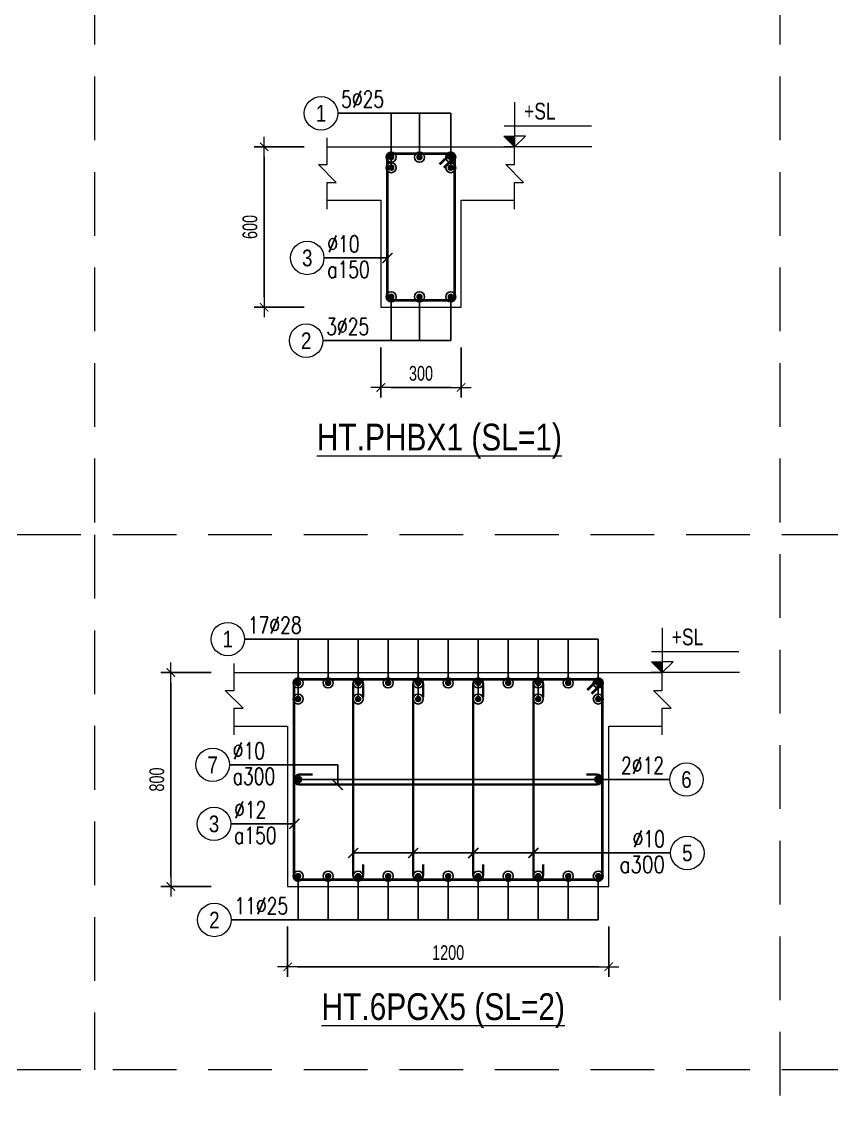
# Model space of a CAD drawing. Header units: millimetres. Extents: x 225489 to 327520, y -235866 to -221866.
# Drawn here: x 314440 to 317466, y -230006 to -225947 of the extents above; entities that cross this region are included whole.
import ezdxf
from ezdxf.enums import TextEntityAlignment as Align

# ---------------------------------------------------------------- set-up
doc = ezdxf.new("R2010")
doc.units = ezdxf.units.MM
doc.header["$PDMODE"] = 3
doc.linetypes.add('HIDDEN2', pattern=[4.7625, 3.175, -1.5875])
doc.layers.get('0').update_dxf_attribs({"lineweight": 20})
doc.layers.get('Defpoints').update_dxf_attribs({"color": 151, "lineweight": 9})
for name, color, linetype, lineweight in [('NDC_S_ANNO', 7, 'Continuous', 20), ('NDC_S_CONTINUOUS', 3, 'Continuous', 20), ('NDC_S_DIM', 1, 'Continuous', 15), ('NDC_S_HIDDEN', 8, 'HIDDEN2', 13), ('NDC_S_REBAR', 4, 'Continuous', 35), ('NDC_S_STIRRUP', 4, 'Continuous', 40), ('NDC_S_TEXT SYMBOL', 7, 'Continuous', 20), ('NDC_S_THIN LINE', 8, 'Continuous', 9), ('NDC_S_VN TEXT', 7, 'Continuous', 20)]:
    doc.layers.add(name, color=color, linetype=linetype, lineweight=lineweight)
doc.styles.add('ARIAL', font='arial.ttf', dxfattribs={"width": 0.8})
doc.styles.add('NDC_ANNO', font='', dxfattribs={"width": 0.8})
doc.styles.add('NDC_DIM', font='', dxfattribs={"width": 0.75})
doc.styles.add('NDC_EN TXT', font='romans.shx', dxfattribs={"width": 0.8})
doc.styles.get('NDC_ANNO').set_extended_font_data('Dotum')
doc.styles.get('NDC_DIM').set_extended_font_data('Dotum')
doc.dimstyles.new('NDC_dim_25', dxfattribs={"dimscale": 25, "dimtxt": 2.2, "dimasz": 1.5, "dimexe": 1.5, "dimexo": 2.5, "dimgap": 1, "dimtad": 1, "dimdec": 0, "dimzin": 0, "dimdsep": 46, "dimtxsty": 'NDC_DIM', "dimblk": 'DIMMARK', "dimcen": 0.09, "dimdle": 1.2, "dimclrd": 1, "dimclre": 1, "dimclrt": 3, "dimadec": 0, "dimazin": 0, "dimtfac": 1, "dimtdec": 0, "dimtix": 1, "dimtofl": 0, "dimtmove": 0, "dimatfit": 3, "dimfxl": 6, "dimfxlon": 1, "dimtolj": 1, "dimtzin": 0, "dimarcsym": 0})

# ---------------------------------------------------------------- blocks, each defined once
blk = doc.blocks.new('kata_block_TD')
at = {"color": 6, "linetype": 'ByBlock', "lineweight": -2, "style": 'ARIAL', "width": 0.8}
blk.add_attdef('SECTDET2', text='', height=5, dxfattribs=at).set_placement((0, 7.97), align=Align.CENTER)
at = {"color": 0, "linetype": 'ByBlock', "lineweight": -2, "style": 'ARIAL', "width": 0.8}
blk.add_attdef('SECTDET1', text='', height=5, dxfattribs=at).set_placement((0, 1.47), align=Align.CENTER)
at = {"color": 3, "lineweight": 25, "style": 'ARIAL', "width": 0.8}
blk.add_attdef('SSCALE', text='', height=2.5, dxfattribs=at).set_placement((0, -4), align=Align.CENTER)
blk = doc.blocks.new('kata_block_CT')
at = {"layer": 'NDC_S_ANNO'}
blk.add_hatch(color=3, dxfattribs=at).paths.add_polyline_path([(0, 1.6), (-1.61, 1.6), (0, 0)])
at = {"layer": 'NDC_S_ANNO', "ltscale": 50}
h = blk.add_hatch(dxfattribs=at)
h.set_pattern_fill('ANSI31', color=256, scale=1.406, style=0)
h.paths.add_polyline_path([(0, 1.6), (0, 0), (1.61, 1.6)])
for p, q in [((-1.59, 3.14), (11.47, 3.14)), ((11.56, 0), (-1.64, 0))]:
    blk.add_line(p, q, dxfattribs=at)
for points in [[(0, 6.69), (0, 0)], [(0, 0), (-1.61, 1.6), (0, 1.6)], [(0, 0), (1.61, 1.6), (0, 1.6)]]:
    blk.add_lwpolyline(points, dxfattribs=at)
at = {"layer": 'NDC_S_ANNO', "color": 8, "ltscale": 50}
blk.add_lwpolyline([(0, 0), (-1.61, 1.6), (0, 1.6)], dxfattribs=at)
at = {"layer": 'NDC_S_TEXT SYMBOL', "color": 3, "style": 'NDC_ANNO', "width": 0.8}
blk.add_attdef('CT', (1.41, 4.07), '', height=2.5, dxfattribs=at)
blk = doc.blocks.new('DIMMARK')
at = {"layer": 'NDC_S_DIM', "color": 1}
blk.add_line((-1.5, 0), (1, 0), dxfattribs=at)
at = {"layer": 'NDC_S_DIM', "color": 2, "const_width": 0.1}
blk.add_lwpolyline([(-0.42, -0.42), (0.42, 0.42)], dxfattribs=at)
blk = doc.blocks.new('*D368')
at = {"layer": 'Defpoints', "color": 0, "transparency": 16777216}
for p in [(315782.5, -227014.7), (316082.5, -227014.7), (316082.5, -227314.7)]:
    blk.add_point(p, dxfattribs=at)
at = {"layer": 'NDC_S_DIM', "color": 1, "lineweight": -2, "transparency": 16777216}
for p, q in [((315782.5, -227164.7), (315782.5, -227352.2)), ((316082.5, -227164.7), (316082.5, -227352.2)), ((315820, -227314.7), (316045, -227314.7))]:
    blk.add_line(p, q, dxfattribs=at)
at = {"layer": 'NDC_S_DIM', "color": 1, "lineweight": -2, "transparency": 16777216, "xscale": 37.5, "yscale": 37.5, "zscale": 37.5, "rotation": 180}
blk.add_blockref('DIMMARK', (315782.5, -227314.7), dxfattribs=at)
at = {"layer": 'NDC_S_DIM', "color": 1, "lineweight": -2, "transparency": 16777216, "xscale": 37.5, "yscale": 37.5, "zscale": 37.5}
blk.add_blockref('DIMMARK', (316082.5, -227314.7), dxfattribs=at)
at = {"layer": 'NDC_S_DIM', "color": 3, "transparency": 16777216, "insert": (315932.5, -227262.2), "char_height": 55, "attachment_point": 5, "style": 'NDC_DIM'}
blk.add_mtext('\\A1;300', dxfattribs=at)
blk = doc.blocks.new('*D369')
at = {"layer": 'Defpoints', "color": 0, "transparency": 16777216}
for p in [(315852.2, -226414.7), (315346.2, -227014.7), (315852.2, -227014.7)]:
    blk.add_point(p, dxfattribs=at)
at = {"layer": 'NDC_S_DIM', "color": 1, "lineweight": -2, "transparency": 16777216}
for p, q in [((315496.2, -226414.7), (315308.7, -226414.7)), ((315346.2, -226452.2), (315346.2, -226977.2)), ((315496.2, -227014.7), (315308.7, -227014.7))]:
    blk.add_line(p, q, dxfattribs=at)
at = {"layer": 'NDC_S_DIM', "color": 1, "lineweight": -2, "transparency": 16777216, "xscale": 37.5, "yscale": 37.5, "zscale": 37.5}
for p, rotation in [((315346.2, -226414.7), 90), ((315346.2, -227014.7), 270)]:
    blk.add_blockref('DIMMARK', p, dxfattribs=dict(at, rotation=rotation))
at = {"layer": 'NDC_S_DIM', "color": 3, "transparency": 16777216, "insert": (315293.6, -226714.7), "char_height": 55, "attachment_point": 5, "rotation": 90, "style": 'NDC_DIM'}
blk.add_mtext('\\A1;600', dxfattribs=at)
blk = doc.blocks.new('kata_block_THEP')
at = {"layer": 'NDC_S_REBAR', "color": 0}
for p, q in [((-0.5, 0), (0.5, 0)), ((-0.35, 0.35), (0.35, -0.35)), ((0.35, 0.35), (-0.35, -0.35)), ((0, 0.5), (0, -0.5))]:
    blk.add_line(p, q, dxfattribs=at)
at = {"layer": 'NDC_S_REBAR', "color": 0, "const_width": 0.0833}
blk.add_lwpolyline([(-0.5, 0, 1), (0.5, 0, 1), (-0.5, 0, 1)], format="xyb", dxfattribs=at)
blk = doc.blocks.new('*U11')
blk.add_circle((-2.5, 0), 2.5)
at = {"layer": 'NDC_S_VN TEXT', "color": 3, "style": 'NDC_EN TXT', "width": 0.75}
blk.add_attdef('DK1', (0.5, 0.85), '', height=2.5, dxfattribs=at)
at = {"layer": 'NDC_S_VN TEXT', "color": 7, "style": 'ARIAL', "width": 0.8}
blk.add_attdef('SH2', text='', height=2.5, dxfattribs=at).set_placement((-2.5, 0), align=Align.MIDDLE)
blk = doc.blocks.new('*U12')
blk.add_circle((-2.5, 0), 2.5)
at = {"layer": 'NDC_S_VN TEXT', "color": 3, "style": 'NDC_EN TXT', "width": 0.75}
for tag, p in [('DK1', (0.5, 0.85)), ('KC1', (0.5, -2.97))]:
    blk.add_attdef(tag, p, '', height=2.5, dxfattribs=at)
at = {"layer": 'NDC_S_VN TEXT', "color": 7, "style": 'ARIAL', "width": 0.8}
blk.add_attdef('SH2', text='', height=2.5, dxfattribs=at).set_placement((-2.5, 0), align=Align.MIDDLE)
blk = doc.blocks.new('*D430')
at = {"layer": 'Defpoints', "color": 0, "transparency": 16777216}
for p in [(315434.1, -229180.5), (316634.1, -229180.5), (316634.1, -229480.5)]:
    blk.add_point(p, dxfattribs=at)
at = {"layer": 'NDC_S_DIM', "color": 1, "lineweight": -2, "transparency": 16777216}
for p, q in [((315434.1, -229330.5), (315434.1, -229518)), ((316634.1, -229330.5), (316634.1, -229518)), ((315471.6, -229480.5), (316596.6, -229480.5))]:
    blk.add_line(p, q, dxfattribs=at)
at = {"layer": 'NDC_S_DIM', "color": 1, "lineweight": -2, "transparency": 16777216, "xscale": 37.5, "yscale": 37.5, "zscale": 37.5, "rotation": 180}
blk.add_blockref('DIMMARK', (315434.1, -229480.5), dxfattribs=at)
at = {"layer": 'NDC_S_DIM', "color": 1, "lineweight": -2, "transparency": 16777216, "xscale": 37.5, "yscale": 37.5, "zscale": 37.5}
blk.add_blockref('DIMMARK', (316634.1, -229480.5), dxfattribs=at)
at = {"layer": 'NDC_S_DIM', "color": 3, "transparency": 16777216, "insert": (316034.1, -229427.9), "char_height": 55, "attachment_point": 5, "style": 'NDC_DIM'}
blk.add_mtext('\\A1;1200', dxfattribs=at)
blk = doc.blocks.new('*U15')
blk.add_circle((2.5, 0), 2.5)
at = {"layer": 'NDC_S_VN TEXT', "color": 3, "style": 'NDC_EN TXT'}
for tag, width, p in [('DK2', 0.75, (-0.85, 0.85)), ('KC2', 0.8, (-0.85, -2.97))]:
    blk.add_attdef(tag, text='', height=2.5, dxfattribs=dict(at, width=width)).set_placement(p, align=Align.RIGHT)
at = {"layer": 'NDC_S_VN TEXT', "color": 7, "style": 'ARIAL', "width": 0.8}
blk.add_attdef('SH3', text='', height=2.5, dxfattribs=at).set_placement((2.5, 0), align=Align.MIDDLE)
blk = doc.blocks.new('*D431')
at = {"layer": 'Defpoints', "color": 0, "transparency": 16777216}
for p in [(315503.8, -228380.5), (314997.8, -229180.5), (315503.8, -229180.5)]:
    blk.add_point(p, dxfattribs=at)
at = {"layer": 'NDC_S_DIM', "color": 1, "lineweight": -2, "transparency": 16777216}
for p, q in [((315147.8, -228380.5), (314960.3, -228380.5)), ((314997.8, -228418), (314997.8, -229143)), ((315147.8, -229180.5), (314960.3, -229180.5))]:
    blk.add_line(p, q, dxfattribs=at)
at = {"layer": 'NDC_S_DIM', "color": 1, "lineweight": -2, "transparency": 16777216, "xscale": 37.5, "yscale": 37.5, "zscale": 37.5}
for p, rotation in [((314997.8, -228380.5), 90), ((314997.8, -229180.5), 270)]:
    blk.add_blockref('DIMMARK', p, dxfattribs=dict(at, rotation=rotation))
at = {"layer": 'NDC_S_DIM', "color": 3, "transparency": 16777216, "insert": (314945.3, -228780.5), "char_height": 55, "attachment_point": 5, "rotation": 90, "style": 'NDC_DIM'}
blk.add_mtext('\\A1;800', dxfattribs=at)
blk = doc.blocks.new('*U10')
blk.add_circle((2.5, 0), 2.5)
at = {"layer": 'NDC_S_VN TEXT', "color": 3, "style": 'NDC_EN TXT', "width": 0.75}
blk.add_attdef('DK2', text='', height=2.5, dxfattribs=at).set_placement((-0.85, 0.85), align=Align.RIGHT)
at = {"layer": 'NDC_S_VN TEXT', "color": 7, "style": 'ARIAL', "width": 0.8}
blk.add_attdef('SH3', text='', height=2.5, dxfattribs=at).set_placement((2.5, 0), align=Align.MIDDLE)

msp = doc.modelspace()

# ---------------------------------------------------------------- linework, layer by layer
at = {"layer": 'NDC_S_CONTINUOUS'}
for points in [[(315582.5, -226414.7), (315782.5, -226414.7), (315782.5, -226414.7), (316082.5, -226414.7), (316082.5, -226414.7), (316282.5, -226414.7)], [(315582.5, -226614.7), (315782.5, -226614.7), (315782.5, -227014.7), (316082.5, -227014.7), (316082.5, -226614.7), (316282.5, -226614.7)], [(315234.1, -228380.5), (315434.1, -228380.5), (315434.1, -228380.5), (316634.1, -228380.5), (316634.1, -228380.5), (316834.1, -228380.5)], [(315234.1, -228580.5), (315434.1, -228580.5), (315434.1, -229180.5), (316634.1, -229180.5), (316634.1, -228580.5), (316834.1, -228580.5)]]:
    msp.add_lwpolyline(points, dxfattribs=at)
at = {"layer": 'NDC_S_HIDDEN', "ltscale": 75}
for p, q in [((314712.4, -221865.9), (314712.4, -227865.9)), ((317273.9, -221865.9), (317273.9, -235865.9)), ((327520, -227865.9), (309589.4, -227865.9)), ((314712.4, -227865.9), (314712.4, -229865.9)), ((327520, -229865.9), (309589.4, -229865.9))]:
    msp.add_line(p, q, dxfattribs=at)
at = {"layer": 'NDC_S_REBAR'}
for points in [[(315715.8, -228472.8), (315715.8, -228423.9, 1), (315679, -228423.9), (315679, -229137, 1), (315715.8, -229137), (315715.8, -229097.8, -0.414214)], [(315940.5, -228472.8), (315940.5, -228423.9, 1), (315903.6, -228423.9), (315903.6, -229137, 1), (315940.5, -229137), (315940.5, -229097.8, -0.414214)], [(316164.9, -228472.8), (316164.9, -228423.9, 1), (316128, -228423.9), (316128, -229137, 1), (316164.9, -229137), (316164.9, -229097.8, -0.414214)], [(316389.3, -228472.8), (316389.3, -228423.9, 1), (316352.4, -228423.9), (316352.4, -229137, 1), (316389.3, -229137), (316389.3, -229097.8, -0.414214)], [(315526.5, -228762), (315477.6, -228762, 1), (315477.6, -228798.9), (316590.7, -228798.9, 1), (316590.7, -228762), (316551.4, -228762, -0.414214)]]:
    msp.add_lwpolyline(points, format="xyb", dxfattribs=at)
at = {"layer": 'NDC_S_STIRRUP'}
for points in [[(316003.5, -226479.7), (316043.5, -226439.7, -0.414214), (316057.5, -226453.7), (316057.5, -226975.7, -0.414214), (316043.5, -226989.7), (315821.5, -226989.7, -0.414214), (315807.5, -226975.7), (315807.5, -226453.7, -0.414214), (315821.5, -226439.7), (316043.5, -226439.7, -0.414214), (316057.5, -226453.7), (316017.5, -226493.7)], [(316555.1, -228445.5), (316595.1, -228405.5, -0.414214), (316609.1, -228419.5), (316609.1, -229141.5, -0.414214), (316595.1, -229155.5), (315473.1, -229155.5, -0.414214), (315459.1, -229141.5), (315459.1, -228419.5, -0.414214), (315473.1, -228405.5), (316595.1, -228405.5, -0.414214), (316609.1, -228419.5), (316569.1, -228459.5)]]:
    msp.add_lwpolyline(points, format="xyb", dxfattribs=at)
at = {"layer": 'NDC_S_THIN LINE'}
for points in [[(315582.5, -226648), (315582.5, -226548), (315615.8, -226548), (315549.2, -226481.4), (315582.5, -226481.4), (315582.5, -226381.4)], [(316282.5, -226648), (316282.5, -226548), (316315.8, -226548), (316249.2, -226481.4), (316282.5, -226481.4), (316282.5, -226381.4)], [(315234.1, -228613.8), (315234.1, -228513.8), (315267.5, -228513.8), (315200.8, -228447.1), (315234.1, -228447.1), (315234.1, -228347.1)], [(316834.1, -228613.8), (316834.1, -228513.8), (316867.5, -228513.8), (316800.8, -228447.1), (316834.1, -228447.1), (316834.1, -228347.1)]]:
    msp.add_lwpolyline(points, dxfattribs=at)

# ---------------------------------------------------------------- block references
at = {"layer": 'NDC_S_REBAR', "xscale": 22, "yscale": 22, "zscale": 22}
for p in [(315821.5, -226453.7), (316043.5, -226453.7), (315821.5, -226493), (316043.5, -226493), (315821.5, -226975.7), (315927, -226975.7), (315473.1, -228419.5), (315585.3, -228419.5), (315697.5, -228419.5), (315809.7, -228419.5), (315921.9, -228419.5), (316034.1, -228419.5), (316146.3, -228419.5), (316258.5, -228419.5), (316370.7, -228419.5), (316482.9, -228419.5), (316595.1, -228419.5), (315473.1, -228479.5), (315697.5, -228479.5), (315921.9, -228479.5), (316146.3, -228479.5), (316370.7, -228479.5), (316595.1, -228479.5), (315473.1, -228780.5), (316595.1, -228780.5), (315473.1, -229141.5), (315585.3, -229141.5), (315697.5, -229141.5), (315809.7, -229141.5), (315921.9, -229141.5), (316034.1, -229141.5), (316146.3, -229141.5), (316258.5, -229141.5), (316370.7, -229141.5), (316482.9, -229141.5), (316595.1, -229141.5)]:
    msp.add_blockref('kata_block_THEP', p, dxfattribs=at)
at = {"layer": 'NDC_S_REBAR', "xscale": -22, "yscale": 22, "zscale": 22, "rotation": 180}
for p in [(315927, -226453.7), (316043.5, -226975.7)]:
    msp.add_blockref('kata_block_THEP', p, dxfattribs=at)
at = {"layer": 'NDC_S_THIN LINE', "xscale": 25, "yscale": 25, "zscale": 25}
for name, p, values in [('*U11', (315621.5, -226289.7), {'SH2': '1', 'DK1': '5%%c25'}), ('*U12', (315570, -226830.5), {'SH2': '3', 'DK1': '%%c10', 'KC1': 'a150'}), ('*U11', (315566, -227139.7), {'SH2': '2', 'DK1': '3%%c25'}), ('*U11', (315273.1, -228255.5), {'SH2': '1', 'DK1': '17%%c28'}), ('*U12', (315216.6, -228725.5), {'SH2': '7', 'DK1': '%%c10', 'KC1': 'a300'}), ('*U10', (316862, -228780.5), {'SH3': '6', 'DK2': '2%%c12'}), ('*U12', (315221.6, -228946.3), {'SH2': '3', 'DK1': '%%c12', 'KC1': 'a150'}), ('*U15', (316865.2, -229055.1), {'SH3': '5', 'DK2': '%%c10', 'KC2': 'a300'}), ('*U11', (315222.8, -229305.5), {'SH2': '2', 'DK1': '11%%c25'})]:
    msp.add_blockref(name, p, dxfattribs=at).add_auto_attribs(values)
at = {"layer": 'NDC_S_VN TEXT', "xscale": 25, "yscale": 25, "zscale": 25}
for p in [(316282.5, -226414.7), (316834.1, -228380.5)]:
    msp.add_blockref('kata_block_CT', p, dxfattribs=at).add_auto_attribs({'CT': '+SL'})
at = {"layer": 'NDC_S_VN TEXT'}
ref = msp.add_blockref('kata_block_TD', (316001.1, -227579.6), dxfattribs=dict(at, xscale=20, yscale=20, zscale=20))
ref.add_attrib('SECTDET1', '%%uHT.PHBX1 (SL=1)', dxfattribs={"layer": '0', "color": 0, "linetype": 'ByBlock', "lineweight": -2, "height": 100, "style": 'ARIAL', "width": 0.8}).set_placement((316001.1, -227550.2), align=Align.CENTER)
ref = msp.add_blockref('kata_block_TD', (316015.6, -229709), dxfattribs=dict(at, xscale=20, yscale=20, zscale=20))
ref.add_attrib('SECTDET1', '%%UHT.6PGX5 (SL=2)', dxfattribs={"layer": '0', "color": 0, "linetype": 'ByBlock', "lineweight": -2, "height": 100, "style": 'ARIAL', "width": 0.8}).set_placement((316015.6, -229679.6), align=Align.CENTER)

# ---------------------------------------------------------------- dimensions: what is measured, and where the dimension line sits
at = {"layer": 'NDC_S_DIM'}
for base, p1, p2, picture, middle in [((315346.2, -227014.7), (315852.2, -226414.7), (315852.2, -227014.7), '*D369', (315293.6, -226714.7)), ((314997.8, -229180.5), (315503.8, -228380.5), (315503.8, -229180.5), '*D431', (314945.3, -228780.5))]:
    dim = msp.add_linear_dim(base=base, p1=p1, p2=p2, angle=270, dimstyle='NDC_dim_25', dxfattribs=at)
    dim.commit()
    dim.dimension.update_dxf_attribs({"geometry": picture, "text_midpoint": middle})
for base, p1, p2, picture, middle in [((316082.5, -227314.7), (315782.5, -227014.7), (316082.5, -227014.7), '*D368', (315932.5, -227262.2)), ((316634.1, -229480.5), (315434.1, -229180.5), (316634.1, -229180.5), '*D430', (316034.1, -229427.9))]:
    dim = msp.add_linear_dim(base=base, p1=p1, p2=p2, dimstyle='NDC_dim_25', dxfattribs=at)
    dim.commit()
    dim.dimension.update_dxf_attribs({"geometry": picture, "text_midpoint": middle})

# ---------------------------------------------------------------- leaders
at = {"layer": 'NDC_S_THIN LINE'}
for points, override in [([(315821.5, -226453.7), (315821.5, -226289.7), (315621.5, -226289.7)], {"dimldrblk": 'DotBlank'}), ([(315927, -226453.7), (315927, -226289.7), (315621.5, -226289.7)], {"dimldrblk": 'DotBlank'}), ([(315821.5, -226493), (315821.5, -226289.7), (315621.5, -226289.7)], {"dimldrblk": 'DotBlank'}), ([(316043.5, -226453.7), (316043.5, -226289.7), (315738, -226289.7)], {"dimldrblk": 'DotBlank'}), ([(316043.5, -226493), (316043.5, -226289.7), (315843.5, -226289.7)], {"dimldrblk": 'DotBlank'}), ([(315807.5, -226830.5), (315570, -226830.5)], {"dimldrblk": 'ArchTick'}), ([(315821.5, -226975.7), (315821.5, -227139.7), (315566, -227139.7)], {"dimldrblk": 'DotBlank'}), ([(315927, -226975.7), (315927, -227139.7), (315566, -227139.7)], {"dimldrblk": 'DotBlank'}), ([(316043.5, -226975.7), (316043.5, -227139.7), (315621.5, -227139.7)], {"dimldrblk": 'DotBlank'}), ([(315473.1, -228419.5), (315473.1, -228255.5), (315273.1, -228255.5)], {"dimldrblk": 'DotBlank'}), ([(316595.1, -228419.5), (316595.1, -228255.5), (315273.1, -228255.5)], {"dimldrblk": 'DotBlank'}), ([(315473.1, -228479.5), (315473.1, -228255.5), (315273.1, -228255.5)], {"dimldrblk": 'DotBlank'}), ([(316595.1, -228479.5), (316595.1, -228255.5), (315273.1, -228255.5)], {"dimldrblk": 'DotBlank'}), ([(315585.3, -228419.5), (315585.3, -228255.5), (315385.3, -228255.5)], {"dimldrblk": 'DotBlank'}), ([(315697.5, -228419.5), (315697.5, -228255.5), (315497.5, -228255.5)], {"dimldrblk": 'DotBlank'}), ([(315697.5, -228479.5), (315697.5, -228255.5), (315497.5, -228255.5)], {"dimldrblk": 'DotBlank'}), ([(315809.7, -228419.5), (315809.7, -228255.5), (315609.7, -228255.5)], {"dimldrblk": 'DotBlank'}), ([(315921.9, -228419.5), (315921.9, -228255.5), (315721.9, -228255.5)], {"dimldrblk": 'DotBlank'}), ([(315921.9, -228479.5), (315921.9, -228255.5), (315721.9, -228255.5)], {"dimldrblk": 'DotBlank'}), ([(316034.1, -228419.5), (316034.1, -228255.5), (315834.1, -228255.5)], {"dimldrblk": 'DotBlank'}), ([(316146.3, -228419.5), (316146.3, -228255.5), (315946.3, -228255.5)], {"dimldrblk": 'DotBlank'}), ([(316146.3, -228479.5), (316146.3, -228255.5), (315946.3, -228255.5)], {"dimldrblk": 'DotBlank'}), ([(316258.5, -228419.5), (316258.5, -228255.5), (316058.5, -228255.5)], {"dimldrblk": 'DotBlank'}), ([(316370.7, -228419.5), (316370.7, -228255.5), (316170.7, -228255.5)], {"dimldrblk": 'DotBlank'}), ([(316370.7, -228479.5), (316370.7, -228255.5), (316170.7, -228255.5)], {"dimldrblk": 'DotBlank'}), ([(316482.9, -228419.5), (316482.9, -228255.5), (316282.9, -228255.5)], {"dimldrblk": 'DotBlank'}), ([(315621.5, -228800.5), (315621.5, -228725.5), (315216.6, -228725.5)], {"dimldrblk": 'ArchTick'}), ([(315473.1, -228780.5), (316601.1, -228780.5)], {"dimasz": 1, "dimldrblk": 'DotBlank'}), ([(316595.1, -228780.5), (315473.1, -228780.5)], {"dimasz": 1, "dimldrblk": 'DotBlank'}), ([(316595.1, -228780.5), (316862, -228780.5)], {"dimldrblk": 'DotSmall'}), ([(315459.1, -228946.3), (315221.6, -228946.3)], {"dimldrblk": 'ArchTick'}), ([(315679, -229055.1), (316865.2, -229055.1)], {"dimldrblk": 'ArchTick'}), ([(315903.6, -229055.1), (316865.2, -229055.1)], {"dimldrblk": 'ArchTick'}), ([(316128, -229055.1), (316865.2, -229055.1)], {"dimldrblk": 'ArchTick'}), ([(316352.4, -229055.1), (316865.2, -229055.1)], {"dimldrblk": 'ArchTick'}), ([(315473.1, -229141.5), (315473.1, -229305.5), (315222.8, -229305.5)], {"dimldrblk": 'DotBlank'}), ([(316595.1, -229141.5), (316595.1, -229305.5), (315222.8, -229305.5)], {"dimldrblk": 'DotBlank'}), ([(315585.3, -229141.5), (315585.3, -229305.5), (315385.3, -229305.5)], {"dimldrblk": 'DotBlank'}), ([(315697.5, -229141.5), (315697.5, -229305.5), (315497.5, -229305.5)], {"dimldrblk": 'DotBlank'}), ([(315809.7, -229141.5), (315809.7, -229305.5), (315609.7, -229305.5)], {"dimldrblk": 'DotBlank'}), ([(315921.9, -229141.5), (315921.9, -229305.5), (315721.9, -229305.5)], {"dimldrblk": 'DotBlank'}), ([(316034.1, -229141.5), (316034.1, -229305.5), (315834.1, -229305.5)], {"dimldrblk": 'DotBlank'}), ([(316146.3, -229141.5), (316146.3, -229305.5), (315946.3, -229305.5)], {"dimldrblk": 'DotBlank'}), ([(316258.5, -229141.5), (316258.5, -229305.5), (316058.5, -229305.5)], {"dimldrblk": 'DotBlank'}), ([(316370.7, -229141.5), (316370.7, -229305.5), (316170.7, -229305.5)], {"dimldrblk": 'DotBlank'}), ([(316482.9, -229141.5), (316482.9, -229305.5), (316282.9, -229305.5)], {"dimldrblk": 'DotBlank'})]:
    msp.add_leader(points, dimstyle='NDC_dim_25', override=override, dxfattribs=at)

doc.saveas('drawing.dxf')
